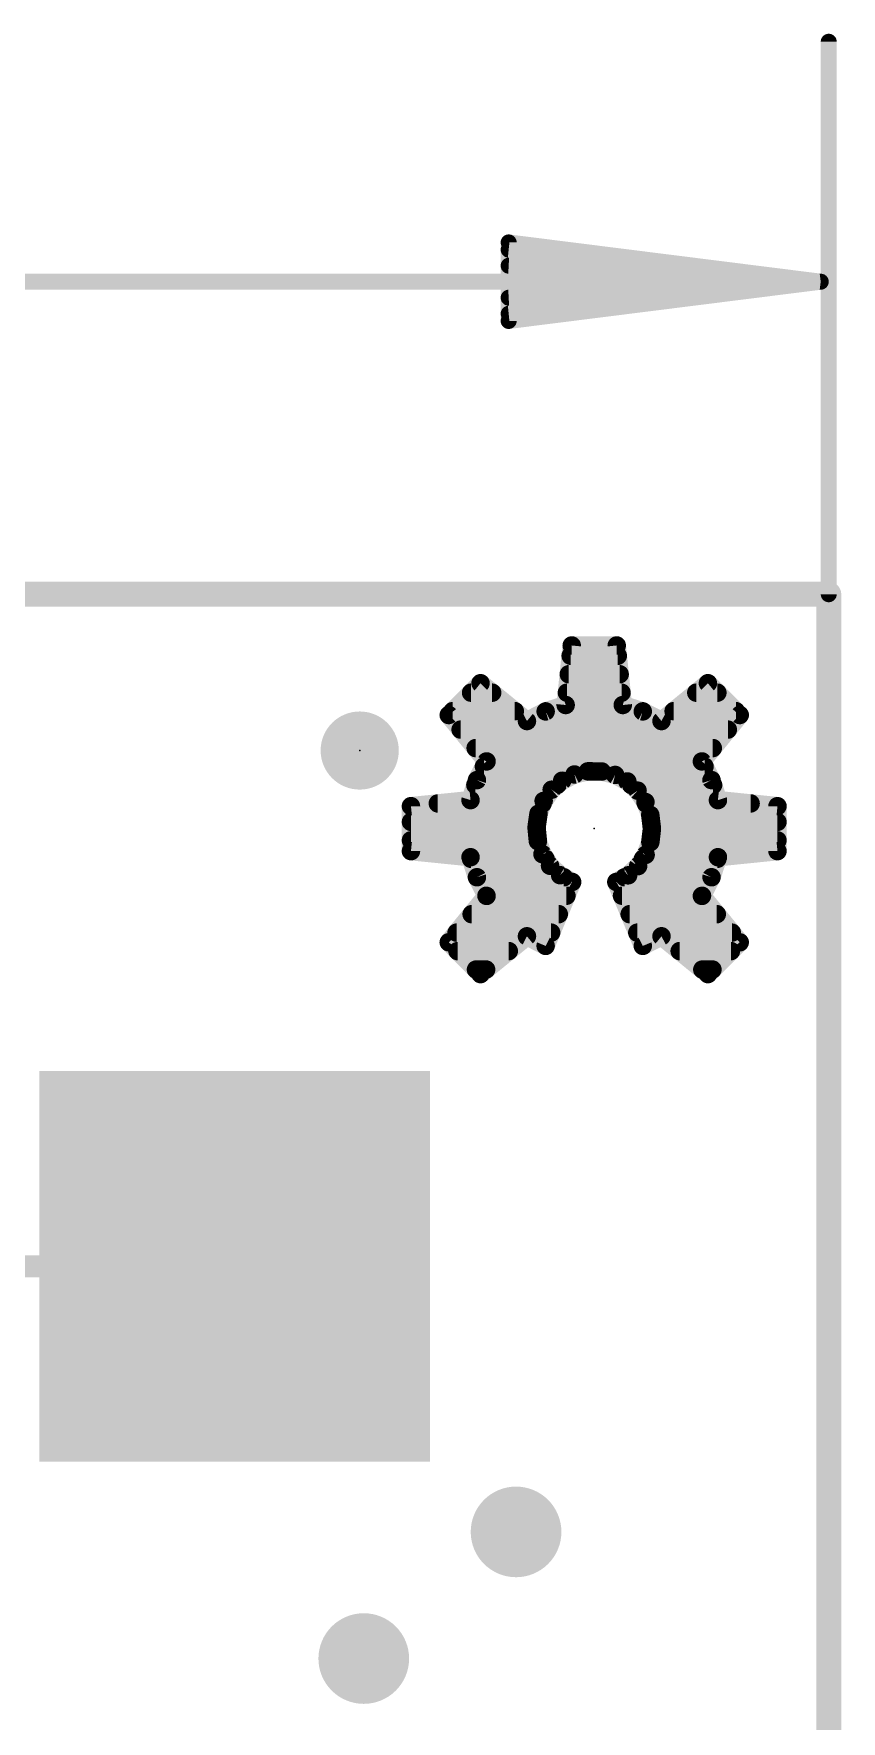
# Model space of a CAD drawing. Extents: x -31.8 to 54.9, y -9.4 to 30.
# Drawn here: x 18.94 to 25.5, y 16.24 to 29.96 of the extents above; entities that cross this region are included whole.
import ezdxf

# ---------------------------------------------------------------- set-up
doc = ezdxf.new("R2010")
doc.units = 0
for name, color, linetype in [('1', 12, 'CONTINUOUS'), ('16', 132, 'CONTINUOUS'), ('18', 110, 'CONTINUOUS'), ('20', 31, 'CONTINUOUS'), ('22', 253, 'CONTINUOUS'), ('23', 53, 'CONTINUOUS'), ('24', 53, 'CONTINUOUS'), ('47', 253, 'CONTINUOUS')]:
    doc.layers.add(name, color=color, linetype=linetype)

# ---------------------------------------------------------------- blocks, each defined once
blk = doc.blocks.new('RECT')
blk.add_solid([(-0.5, -0.5), (0.5, -0.5), (-0.5, 0.5), (0.5, 0.5)])
blk = doc.blocks.new('PIE')
at = {"const_width": 0.5}
blk.add_lwpolyline([(0, -0.25, 1), (0, 0.25, 1), (0, -0.25)], format="xyb", dxfattribs=at)
blk = doc.blocks.new('ROUNDV')
at = {"const_width": 0.5}
blk.add_lwpolyline([(0, -0.25, 1), (0, 0.25, 1), (0, -0.25)], format="xyb", dxfattribs=at)

msp = doc.modelspace()

# ---------------------------------------------------------------- linework, layer by layer
at = {"layer": '1', "const_width": 0.2032}
for points in [[(25.4, 25.4), (0, 25.4)], [(25.4, 0), (25.4, 25.4)]]:
    msp.add_lwpolyline(points, dxfattribs=at)
at = {"layer": '1', "const_width": 0.1016}
for points in [[(25.4508, 25.4, 1), (25.3492, 25.4)], [(25.4, 25.3492, 1), (25.4, 25.4508)]]:
    msp.add_lwpolyline(points, format="xyb", dxfattribs=at)
at = {"layer": '16'}
for points, const_width in [([(0, 25.4), (25.4, 25.4)], 0.2032), ([(25.4, 25.4), (25.4, 0)], 0.2032), ([(18.669, 19.939), (20.574, 19.939)], 0.1778)]:
    msp.add_lwpolyline(points, dxfattribs=dict(at, const_width=const_width))
for points, const_width in [([(25.4508, 25.4, 1), (25.3492, 25.4)], 0.1016), ([(25.4, 25.3492, 1), (25.4, 25.4508)], 0.1016), ([(20.574, 19.8945, 1), (20.574, 19.9835)], 0.0889)]:
    msp.add_lwpolyline(points, format="xyb", dxfattribs=dict(at, const_width=const_width))
at = {"layer": '20', "const_width": 0.2032}
for points in [[(25.4, 25.4), (0, 25.4)], [(25.4, 0), (25.4, 25.4)]]:
    msp.add_lwpolyline(points, dxfattribs=at)
at = {"layer": '20', "const_width": 0.1016}
for points in [[(25.4508, 25.4, 1), (25.3492, 25.4)], [(25.4, 25.3492, 1), (25.4, 25.4508)]]:
    msp.add_lwpolyline(points, format="xyb", dxfattribs=at)
at = {"layer": '22', "const_width": 0.15}
for points in [[(23.263, 24.4999), (23.3122, 24.9838)], [(23.3037, 24.9), (23.6863, 24.9)], [(23.3122, 24.9838), (23.6778, 24.9838)], [(23.6778, 24.9838), (23.727, 24.4999)], [(23.2884, 24.75), (23.7016, 24.75)], [(22.313, 24.4185), (22.5715, 24.677)], [(22.5715, 24.677), (22.9485, 24.3696)], [(24.0415, 24.3696), (24.4185, 24.677)], [(24.4185, 24.677), (24.677, 24.4185)], [(22.4945, 24.6), (22.6659, 24.6)], [(23.1003, 24.4478), (23.263, 24.4999)], [(23.2732, 24.6), (23.7168, 24.6)], [(23.727, 24.4999), (23.8897, 24.4478)], [(24.3241, 24.6), (24.4955, 24.6)], [(22.6204, 24.0415), (22.313, 24.4185)], [(22.3445, 24.45), (22.8499, 24.45)], [(22.9485, 24.3696), (23.1003, 24.4478)], [(23.1072, 24.45), (23.8828, 24.45)], [(23.8897, 24.4478), (24.0415, 24.3696)], [(24.1401, 24.45), (24.6455, 24.45)], [(24.677, 24.4185), (24.3696, 24.0415)], [(22.4096, 24.3), (24.5804, 24.3)], [(22.5319, 24.15), (24.4581, 24.15)], [(22.5422, 23.8897), (22.6204, 24.0415)], [(22.599, 24), (24.391, 24)], [(23.3348, 23.9354), (23.2347, 23.8846)], [(23.444, 23.9608), (23.3348, 23.9354)], [(23.5562, 23.9596), (23.444, 23.9608)], [(23.6649, 23.9318), (23.5562, 23.9596)], [(23.7639, 23.8789), (23.6649, 23.9318)], [(24.3696, 24.0415), (24.4478, 23.8897)], [(22.4901, 23.727), (22.5422, 23.8897)], [(22.5295, 23.85), (23.1943, 23.85)], [(23.1495, 23.8116), (23.0842, 23.7204)], [(23.2347, 23.8846), (23.1495, 23.8116)], [(23.8474, 23.804), (23.7639, 23.8789)], [(23.7961, 23.85), (24.4605, 23.85)], [(23.9108, 23.7114), (23.8474, 23.804)], [(24.4478, 23.8897), (24.4999, 23.727)], [(22.0062, 23.6778), (22.4901, 23.727)], [(22.0062, 23.3122), (22.0062, 23.6778)], [(22.2245, 23.7), (23.076, 23.7)], [(23.0842, 23.7204), (23.0423, 23.6163)], [(23.9503, 23.6064), (23.9108, 23.7114)], [(23.9151, 23.7), (24.7655, 23.7)], [(24.4999, 23.727), (24.9838, 23.6778)], [(24.9838, 23.6778), (24.9838, 23.3122)], [(22.0062, 23.55), (23.0329, 23.55)], [(23.0423, 23.6163), (23.0265, 23.5052)], [(23.9638, 23.495), (23.9503, 23.6064)], [(23.9572, 23.55), (24.9838, 23.55)], [(22.0062, 23.4), (23.0368, 23.4)], [(23.0265, 23.5052), (23.0374, 23.3935)], [(23.0374, 23.3935), (23.0747, 23.2877)], [(23.9127, 23.2822), (23.9509, 23.3856)], [(23.9509, 23.3856), (23.9638, 23.495)], [(23.9526, 23.4), (24.9838, 23.4)], [(22.4901, 23.263), (22.0062, 23.3122)], [(22.5422, 23.1003), (22.4901, 23.263)], [(22.4943, 23.25), (23.0992, 23.25)], [(23.0747, 23.2877), (23.136, 23.1937)], [(23.8515, 23.1905), (23.9127, 23.2822)], [(23.8912, 23.25), (24.4957, 23.25)], [(24.4999, 23.263), (24.4478, 23.1003)], [(24.9838, 23.3122), (24.4999, 23.263)], [(23.136, 23.1937), (23.2178, 23.117)], [(23.2178, 23.117), (23.3156, 23.0619)], [(23.6744, 23.0619), (23.7706, 23.1157)], [(23.7706, 23.1157), (23.8515, 23.1905)], [(22.6204, 22.9485), (22.5422, 23.1003)], [(22.5424, 23.1), (23.2479, 23.1)], [(23.3156, 23.0619), (23.1003, 22.5422)], [(23.8897, 22.5422), (23.6744, 23.0619)], [(23.7425, 23.1), (24.4476, 23.1)], [(24.4478, 23.1003), (24.3696, 22.9485)], [(22.313, 22.5715), (22.6204, 22.9485)], [(22.6196, 22.95), (23.2692, 22.95)], [(23.7208, 22.95), (24.3704, 22.95)], [(24.3696, 22.9485), (24.677, 22.5715)], [(22.4993, 22.8), (23.2071, 22.8)], [(23.7829, 22.8), (24.4907, 22.8)], [(22.5715, 22.313), (22.313, 22.5715)], [(22.377, 22.65), (23.145, 22.65)], [(22.9485, 22.6204), (22.5715, 22.313)], [(23.1003, 22.5422), (22.9485, 22.6204)], [(23.845, 22.65), (24.613, 22.65)], [(24.0415, 22.6204), (23.8897, 22.5422)], [(24.4185, 22.313), (24.0415, 22.6204)], [(24.677, 22.5715), (24.4185, 22.313)], [(22.3845, 22.5), (22.8008, 22.5)], [(24.1892, 22.5), (24.6055, 22.5)], [(22.5345, 22.35), (22.6169, 22.35)], [(24.3731, 22.35), (24.4555, 22.35)]]:
    msp.add_lwpolyline(points, dxfattribs=at)
at = {"layer": '22', "const_width": 0.075}
for points in [[(23.3037, 24.9375, 1), (23.3037, 24.8625)], [(23.3122, 25.0213, 1), (23.3122, 24.9463)], [(23.3495, 24.98, 1), (23.2749, 24.9876)], [(23.7151, 24.9876, 1), (23.6405, 24.98)], [(23.6778, 24.9463, 1), (23.6778, 25.0213)], [(23.6863, 24.8625, 1), (23.6863, 24.9375)], [(23.2884, 24.7875, 1), (23.2884, 24.7125)], [(23.7016, 24.7125, 1), (23.7016, 24.7875)], [(22.5952, 24.7061, 1), (22.5478, 24.6479)], [(22.598, 24.6505, 1), (22.545, 24.7035)], [(24.445, 24.7035, 1), (24.392, 24.6505)], [(24.4422, 24.6479, 1), (24.3948, 24.7061)], [(22.4945, 24.6375, 1), (22.4945, 24.5625)], [(22.6659, 24.5625, 1), (22.6659, 24.6375)], [(23.2732, 24.6375, 1), (23.2732, 24.5625)], [(23.2744, 24.4642, 1), (23.2516, 24.5356)], [(23.7384, 24.5356, 1), (23.7156, 24.4642)], [(23.7168, 24.5625, 1), (23.7168, 24.6375)], [(24.3241, 24.6375, 1), (24.3241, 24.5625)], [(24.4955, 24.5625, 1), (24.4955, 24.6375)], [(22.3421, 24.4422, 1), (22.2839, 24.3948)], [(22.2865, 24.445, 1), (22.3395, 24.392)], [(22.3445, 24.4875, 1), (22.3445, 24.4125)], [(22.8499, 24.4125, 1), (22.8499, 24.4875)], [(22.9313, 24.4029, 1), (22.9657, 24.3363)], [(22.9248, 24.3405, 1), (22.9722, 24.3987)], [(23.0889, 24.4835, 1), (23.1118, 24.4121)], [(23.1072, 24.4875, 1), (23.1072, 24.4125)], [(23.1175, 24.4145, 1), (23.0832, 24.4812)], [(23.2257, 24.5037, 1), (23.3003, 24.4961)], [(23.6897, 24.4961, 1), (23.7643, 24.5037)], [(23.9068, 24.4812, 1), (23.8725, 24.4145)], [(23.8782, 24.4121, 1), (23.9011, 24.4835)], [(23.8828, 24.4125, 1), (23.8828, 24.4875)], [(24.0178, 24.3987, 1), (24.0652, 24.3405)], [(24.0243, 24.3363, 1), (24.0587, 24.4029)], [(24.1401, 24.4875, 1), (24.1401, 24.4125)], [(24.6455, 24.4125, 1), (24.6455, 24.4875)], [(24.7061, 24.3948, 1), (24.6479, 24.4422)], [(24.6505, 24.392, 1), (24.7035, 24.445)], [(22.4096, 24.3375, 1), (22.4096, 24.2625)], [(24.5804, 24.2625, 1), (24.5804, 24.3375)], [(22.5319, 24.1875, 1), (22.5319, 24.1125)], [(24.4581, 24.1125, 1), (24.4581, 24.1875)], [(22.599, 24.0375, 1), (22.599, 23.9625)], [(22.6537, 24.0243, 1), (22.5871, 24.0587)], [(22.5913, 24.0178, 1), (22.6495, 24.0652)], [(23.3262, 23.9719, 1), (23.3433, 23.8988)], [(23.3517, 23.9019, 1), (23.3178, 23.9688)], [(23.4444, 23.9983, 1), (23.4436, 23.9233)], [(23.4525, 23.9243, 1), (23.4355, 23.9974)], [(23.5655, 23.9959, 1), (23.5469, 23.9233)], [(23.5558, 23.9221, 1), (23.5566, 23.9971)], [(23.6826, 23.9648, 1), (23.6472, 23.8987)], [(23.6556, 23.8954, 1), (23.6742, 23.9681)], [(24.4029, 24.0587, 1), (24.3363, 24.0243)], [(24.3405, 24.0652, 1), (24.3987, 24.0178)], [(24.391, 23.9625, 1), (24.391, 24.0375)], [(22.5295, 23.8875, 1), (22.5295, 23.8125)], [(22.5088, 23.9068, 1), (22.5755, 23.8725)], [(22.5779, 23.8782, 1), (22.5065, 23.9011)], [(23.1251, 23.84, 1), (23.1739, 23.7831)], [(23.18, 23.7897, 1), (23.119, 23.8334)], [(23.1943, 23.8125, 1), (23.1943, 23.8875)], [(23.2177, 23.9181, 1), (23.2516, 23.8512)], [(23.2591, 23.8562, 1), (23.2103, 23.9131)], [(23.7889, 23.9068, 1), (23.7389, 23.851)], [(23.7462, 23.8458, 1), (23.7816, 23.912)], [(23.7961, 23.8875, 1), (23.7961, 23.8125)], [(23.8784, 23.8252, 1), (23.8165, 23.7828)], [(23.8224, 23.7761, 1), (23.8725, 23.8319)], [(24.4835, 23.9011, 1), (24.4121, 23.8782)], [(24.4145, 23.8725, 1), (24.4812, 23.9068)], [(24.4605, 23.8125, 1), (24.4605, 23.8875)], [(22.0437, 23.6778, 1), (21.9687, 23.6778)], [(22.0024, 23.7151, 1), (22.01, 23.6405)], [(22.2245, 23.7375, 1), (22.2245, 23.6625)], [(22.4544, 23.7384, 1), (22.5258, 23.7156)], [(22.4939, 23.6897, 1), (22.4863, 23.7643)], [(23.0537, 23.7422, 1), (23.1146, 23.6985)], [(23.1189, 23.7064, 1), (23.0494, 23.7344)], [(23.076, 23.6625, 1), (23.076, 23.7375)], [(23.9459, 23.7246, 1), (23.8757, 23.6982)], [(23.9151, 23.7375, 1), (23.9151, 23.6625)], [(23.8799, 23.6902, 1), (23.9418, 23.7326)], [(24.5037, 23.7643, 1), (24.4961, 23.6897)], [(24.4642, 23.7156, 1), (24.5356, 23.7384)], [(24.7655, 23.6625, 1), (24.7655, 23.7375)], [(25.0213, 23.6778, 1), (24.9463, 23.6778)], [(24.98, 23.6405, 1), (24.9876, 23.7151)], [(22.0062, 23.5875, 1), (22.0062, 23.5125)], [(23.0075, 23.6302, 1), (23.0771, 23.6023)], [(23.0795, 23.611, 1), (23.0052, 23.6216)], [(23.0329, 23.5125, 1), (23.0329, 23.5875)], [(23.9876, 23.6109, 1), (23.9131, 23.6019)], [(23.9153, 23.5932, 1), (23.9854, 23.6196)], [(23.9572, 23.5875, 1), (23.9572, 23.5125)], [(24.9838, 23.5125, 1), (24.9838, 23.5875)], [(22.0062, 23.4375, 1), (22.0062, 23.3625)], [(23.0638, 23.5088, 1), (22.9891, 23.5015)], [(22.9893, 23.5105, 1), (23.0636, 23.4999)], [(23.0728, 23.406, 1), (23.0021, 23.3811)], [(23.0368, 23.3625, 1), (23.0368, 23.4375)], [(23.9526, 23.4375, 1), (23.9526, 23.3625)], [(23.986, 23.3726, 1), (23.9157, 23.3985)], [(24.001, 23.4906, 1), (23.9266, 23.4994)], [(23.9266, 23.4905, 1), (24.001, 23.4995)], [(24.9838, 23.3625, 1), (24.9838, 23.4375)], [(22.01, 23.3495, 1), (22.0024, 23.2749)], [(21.9687, 23.3122, 1), (22.0437, 23.3122)], [(22.5258, 23.2744, 1), (22.4544, 23.2516)], [(22.4943, 23.2875, 1), (22.4943, 23.2125)], [(22.4863, 23.2257, 1), (22.4939, 23.3003)], [(23.0001, 23.3898, 1), (23.0748, 23.3972)], [(23.1061, 23.3081, 1), (23.0432, 23.2672)], [(23.0393, 23.2752, 1), (23.11, 23.3001)], [(23.0992, 23.2125, 1), (23.0992, 23.2875)], [(23.8912, 23.2875, 1), (23.8912, 23.2125)], [(23.8775, 23.2951, 1), (23.9479, 23.2692)], [(23.9439, 23.2613, 1), (23.8815, 23.303)], [(23.9136, 23.39, 1), (23.9881, 23.3812)], [(24.4961, 23.3003, 1), (24.5037, 23.2257)], [(24.5356, 23.2516, 1), (24.4642, 23.2744)], [(24.4957, 23.2125, 1), (24.4957, 23.2875)], [(24.9463, 23.3122, 1), (25.0213, 23.3122)], [(24.9876, 23.2749, 1), (24.98, 23.3495)], [(23.1616, 23.221, 1), (23.1103, 23.1663)], [(23.1045, 23.1732, 1), (23.1674, 23.2142)], [(23.2362, 23.1496, 1), (23.1994, 23.0843)], [(23.1922, 23.0896, 1), (23.2435, 23.1443)], [(23.7451, 23.1433, 1), (23.796, 23.0882)], [(23.7889, 23.083, 1), (23.7522, 23.1485)], [(23.8203, 23.2114, 1), (23.8827, 23.1697)], [(23.8769, 23.163, 1), (23.826, 23.2181)], [(22.5755, 23.1175, 1), (22.5088, 23.0832)], [(22.5424, 23.1375, 1), (22.5424, 23.0625)], [(22.5065, 23.0889, 1), (22.5779, 23.1118)], [(23.2479, 23.0625, 1), (23.2479, 23.1375)], [(23.3502, 23.0475, 1), (23.281, 23.0763)], [(23.2972, 23.0292, 1), (23.334, 23.0946)], [(23.709, 23.0763, 1), (23.6398, 23.0475)], [(23.6561, 23.0946, 1), (23.6927, 23.0292)], [(23.7425, 23.1375, 1), (23.7425, 23.0625)], [(24.4121, 23.1118, 1), (24.4835, 23.0889)], [(24.4812, 23.0832, 1), (24.4145, 23.1175)], [(24.4476, 23.0625, 1), (24.4476, 23.1375)], [(22.6196, 22.9875, 1), (22.6196, 22.9125)], [(22.5871, 22.9313, 1), (22.6537, 22.9657)], [(22.6495, 22.9248, 1), (22.5913, 22.9722)], [(23.2692, 22.9125, 1), (23.2692, 22.9875)], [(23.7208, 22.9875, 1), (23.7208, 22.9125)], [(24.3987, 22.9722, 1), (24.3405, 22.9248)], [(24.3363, 22.9657, 1), (24.4029, 22.9313)], [(24.3704, 22.9125, 1), (24.3704, 22.9875)], [(22.4993, 22.8375, 1), (22.4993, 22.7625)], [(23.2071, 22.7625, 1), (23.2071, 22.8375)], [(23.7829, 22.8375, 1), (23.7829, 22.7625)], [(24.4907, 22.7625, 1), (24.4907, 22.8375)], [(22.3395, 22.598, 1), (22.2865, 22.545)], [(22.2839, 22.5952, 1), (22.3421, 22.5478)], [(22.377, 22.6875, 1), (22.377, 22.6125)], [(22.9657, 22.6537, 1), (22.9313, 22.5871)], [(22.9722, 22.5913, 1), (22.9248, 22.6495)], [(23.145, 22.6125, 1), (23.145, 22.6875)], [(23.845, 22.6875, 1), (23.845, 22.6125)], [(24.0652, 22.6495, 1), (24.0178, 22.5913)], [(24.0587, 22.5871, 1), (24.0243, 22.6537)], [(24.613, 22.6125, 1), (24.613, 22.6875)], [(24.6479, 22.5478, 1), (24.7061, 22.5952)], [(24.7035, 22.545, 1), (24.6505, 22.598)], [(22.3845, 22.5375, 1), (22.3845, 22.4625)], [(22.8008, 22.4625, 1), (22.8008, 22.5375)], [(23.0657, 22.5566, 1), (23.1349, 22.5278)], [(23.0831, 22.5089, 1), (23.1175, 22.5755)], [(23.8725, 22.5755, 1), (23.9069, 22.5089)], [(23.8551, 22.5278, 1), (23.9243, 22.5566)], [(24.1892, 22.5375, 1), (24.1892, 22.4625)], [(24.6055, 22.4625, 1), (24.6055, 22.5375)], [(22.5345, 22.3875, 1), (22.5345, 22.3125)], [(22.5478, 22.3421, 1), (22.5952, 22.2839)], [(22.545, 22.2865, 1), (22.598, 22.3395)], [(22.6169, 22.3125, 1), (22.6169, 22.3875)], [(24.3731, 22.3875, 1), (24.3731, 22.3125)], [(24.392, 22.3395, 1), (24.445, 22.2865)], [(24.3948, 22.2839, 1), (24.4422, 22.3421)], [(24.4555, 22.3125, 1), (24.4555, 22.3875)]]:
    msp.add_lwpolyline(points, format="xyb", dxfattribs=at)
at = {"layer": '23'}
msp.add_point((21.59, 24.13), dxfattribs=at)
at = {"layer": '24'}
for p in [(21.59, 24.13), (23.495, 23.495)]:
    msp.add_point(p, dxfattribs=at)
at = {"layer": '47', "const_width": 0.13}
for points in [[(25.4, 25.4), (25.4, 29.89)], [(25.335, 27.94), (22.8, 28.2592)], [(22.8, 28.2592), (22.8, 27.6208)], [(25.335, 27.94), (22.8, 28.2)], [(25.335, 27.94), (22.8, 28.07)], [(0.065, 27.94), (25.335, 27.94)], [(22.8, 27.6208), (25.335, 27.94)], [(22.8, 27.81), (25.335, 27.94)], [(22.8, 27.68), (25.335, 27.94)]]:
    msp.add_lwpolyline(points, dxfattribs=at)
at = {"layer": '47', "const_width": 0.065}
for points in [[(25.4325, 29.89, 1), (25.3675, 29.89)], [(22.8041, 28.2915, 1), (22.7959, 28.227)], [(22.8325, 28.2592, 1), (22.7675, 28.2592)], [(22.8033, 28.2323, 1), (22.7967, 28.1677)], [(22.8017, 28.1025, 1), (22.7983, 28.0375)], [(25.3391, 27.9078, 1), (25.3309, 27.9722)], [(25.3309, 27.9078, 1), (25.3391, 27.9722)], [(25.3383, 27.9077, 1), (25.3317, 27.9723)], [(25.3317, 27.9077, 1), (25.3383, 27.9723)], [(25.3333, 27.9075, 1), (25.3367, 27.9725)], [(25.3367, 27.9075, 1), (25.3333, 27.9725)], [(25.335, 27.9075, 1), (25.335, 27.9725)], [(22.7983, 27.8425, 1), (22.8017, 27.7775)], [(22.7967, 27.7123, 1), (22.8033, 27.6477)], [(22.7959, 27.653, 1), (22.8041, 27.5885)], [(22.7675, 27.6208, 1), (22.8325, 27.6208)], [(25.3675, 25.4, 1), (25.4325, 25.4)]]:
    msp.add_lwpolyline(points, format="xyb", dxfattribs=at)

# ---------------------------------------------------------------- block references
at = {"layer": '1', "xscale": 0.635, "yscale": 0.635}
msp.add_blockref('PIE', (21.59, 24.13), dxfattribs=at)
at = {"layer": '16', "xscale": 0.635, "yscale": 0.635}
msp.add_blockref('PIE', (21.59, 24.13), dxfattribs=at)
at = {"layer": '16', "xscale": 3.175, "yscale": 3.175, "rotation": 180}
msp.add_blockref('RECT', (20.574, 19.939), dxfattribs=at)
at = {"layer": '18', "xscale": 0.7366, "yscale": 0.7366}
for p in [(22.86, 17.78), (22.86, 17.78), (21.6228, 16.7508), (21.6228, 16.7508)]:
    msp.add_blockref('ROUNDV', p, dxfattribs=at)

doc.saveas('drawing.dxf')
